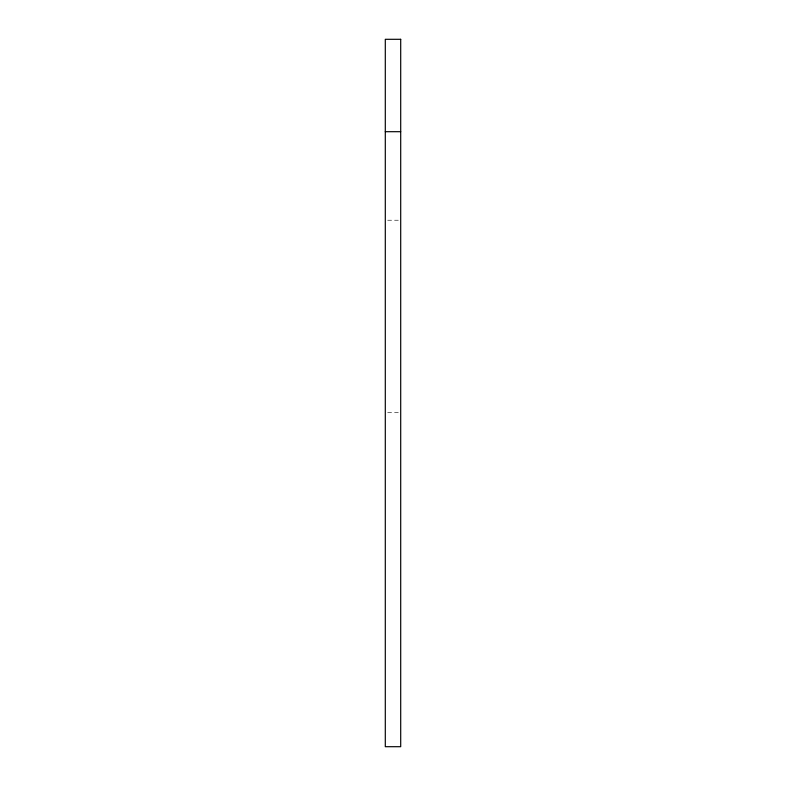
<?xml version="1.0" encoding="UTF-8"?>
<svg xmlns="http://www.w3.org/2000/svg" width="786" height="786" viewBox="0 0 786 786"><rect width="100%" height="100%" fill="white"/><g stroke="black" fill="none" stroke-linecap="round" stroke-linejoin="round"><path stroke-width="0.59" stroke-dasharray="3.93 2.95" d="M387.665 220.227L398.335 220.227M387.665 412.709L398.335 412.709"/><path stroke-width="1.18" d="M385.297 131.694L400.703 131.694M400.703 39.3L385.297 39.3L385.297 746.7L400.703 746.7L400.703 39.3"/></g></svg>
